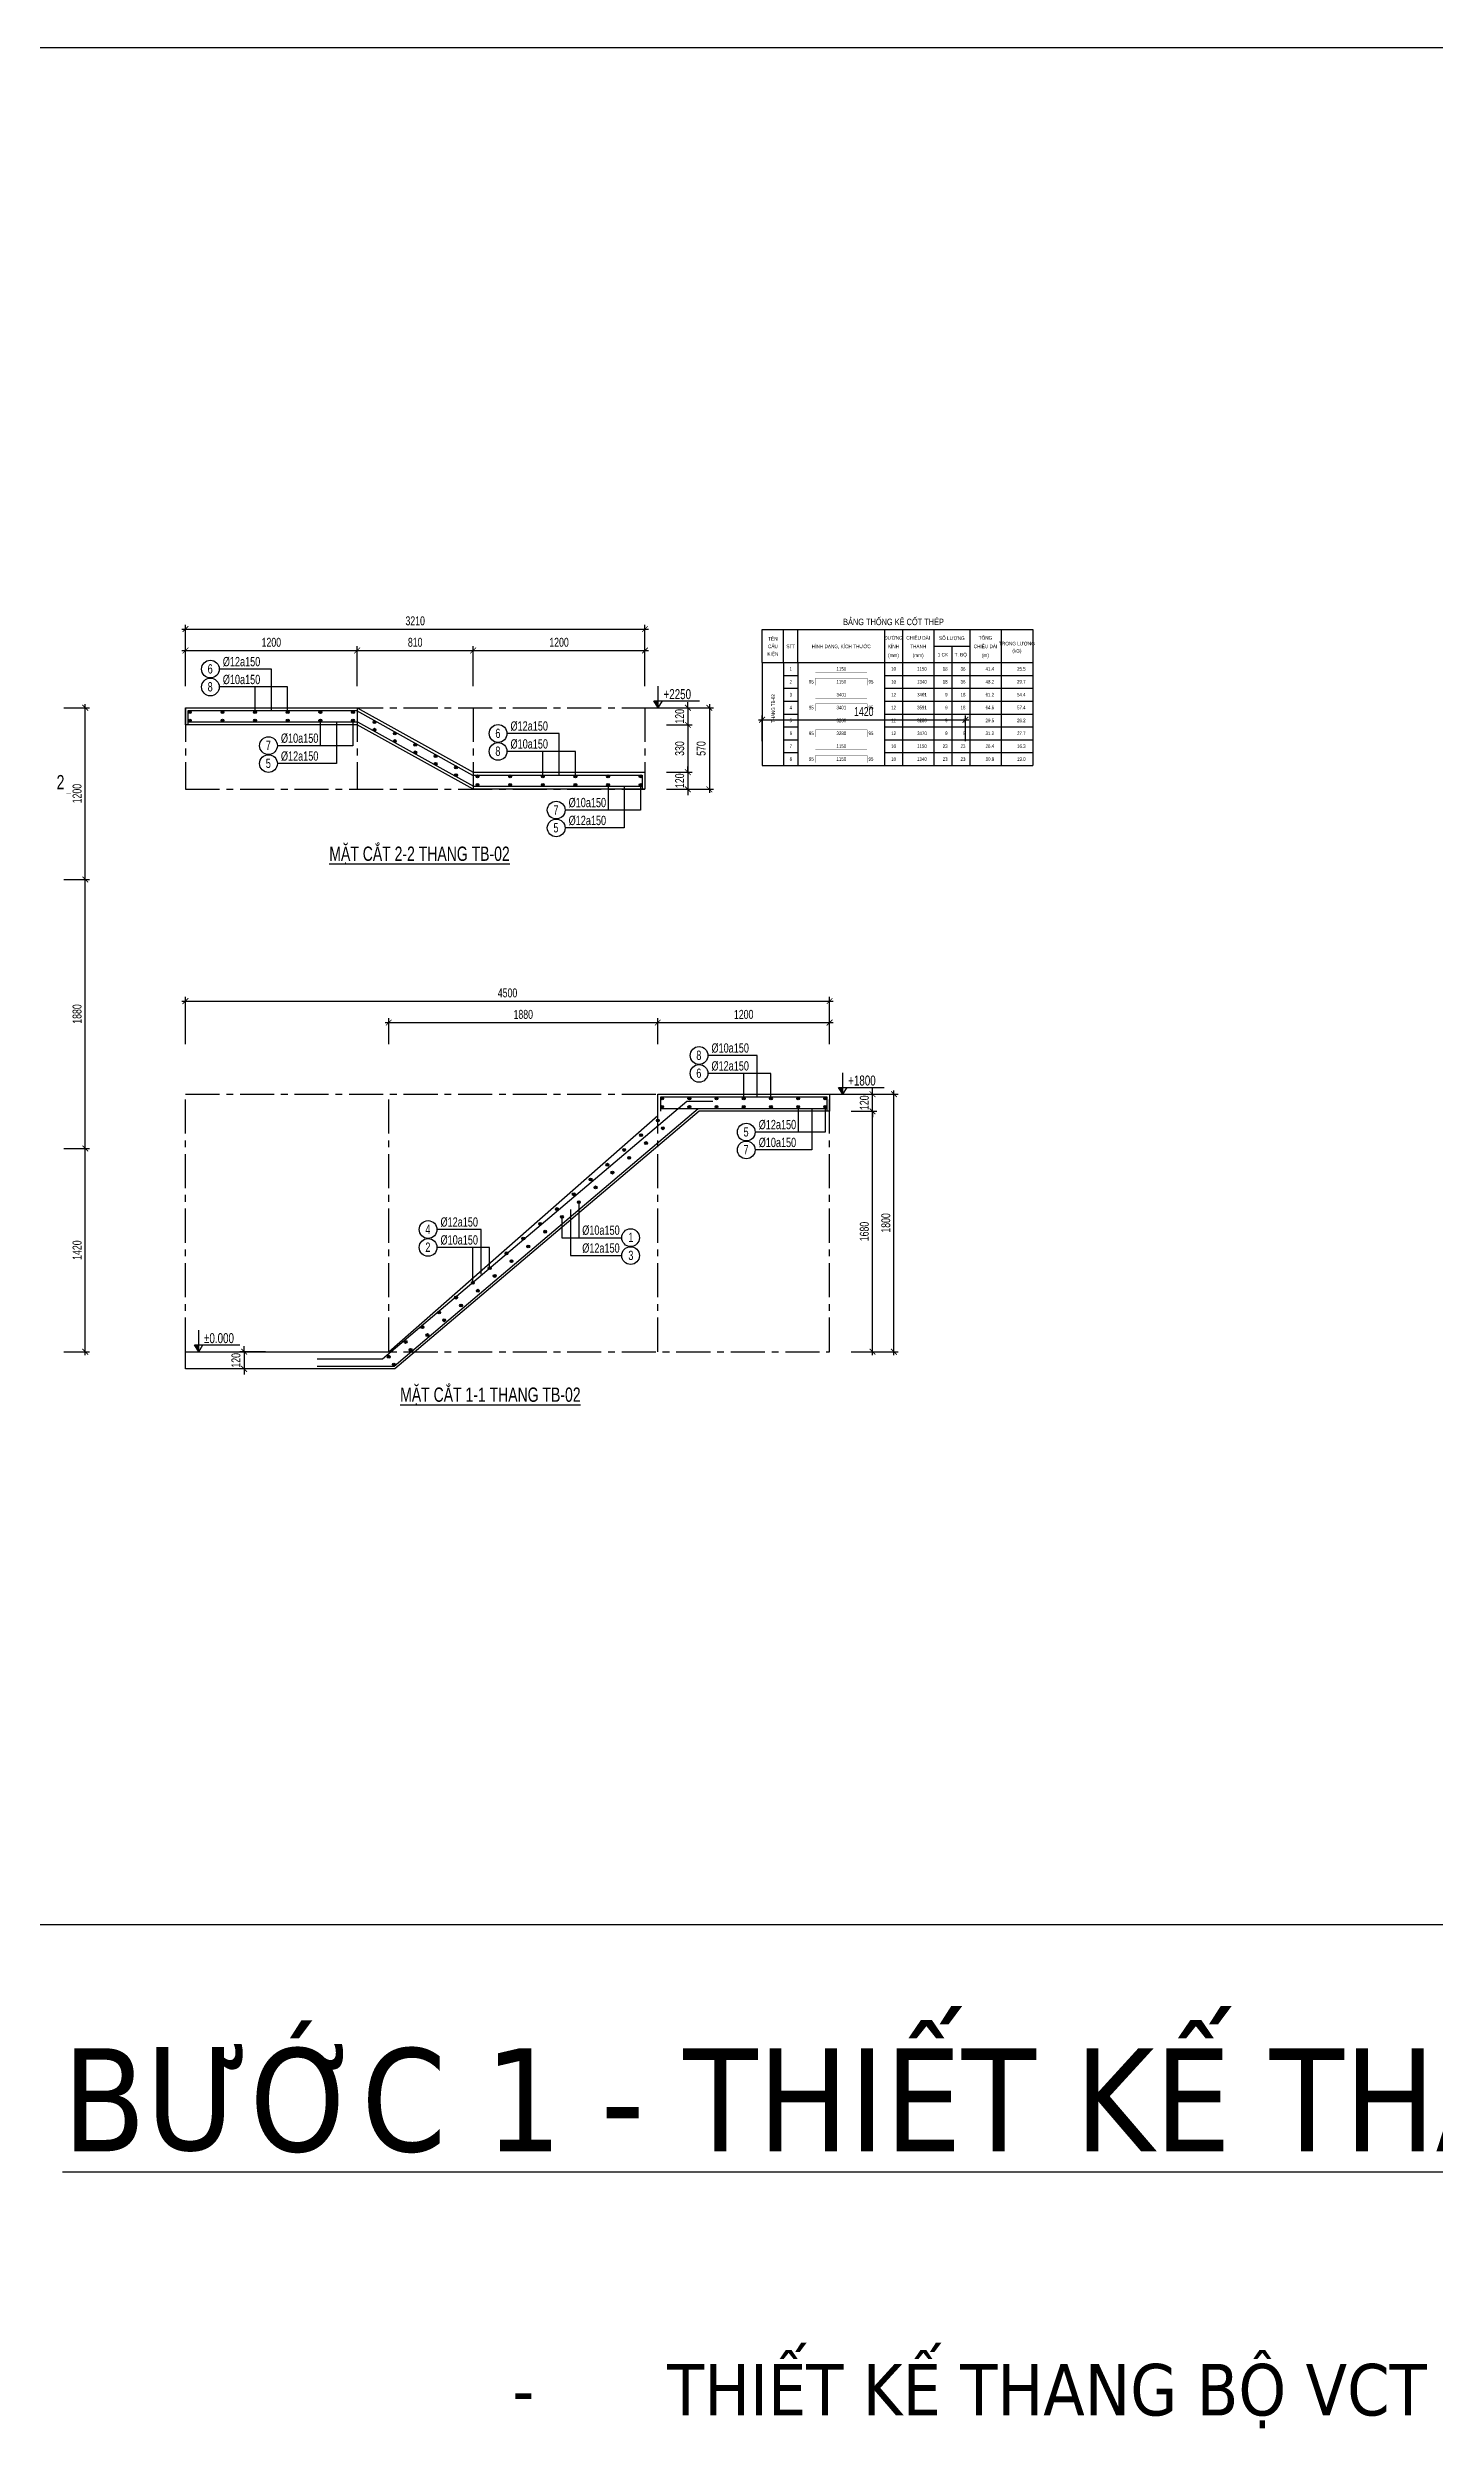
# Model space of a CAD drawing. Header units: inches. Extents: x 442278 to 842836, y -356313 to 59457.
# Drawn here: x 567039 to 576734, y -263597 to -246961 of the extents above; entities that cross this region are included whole.
import ezdxf
from ezdxf.enums import TextEntityAlignment as Align

# ---------------------------------------------------------------- set-up
doc = ezdxf.new("R2010")
doc.units = ezdxf.units.IN
doc.header["$LTSCALE"] = 250
doc.header["$MEASUREMENT"] = 0
doc.linetypes.add('CENTER', pattern=[50.8, 31.75, -6.35, 6.35, -6.35])
for name, color, linetype in [('LA.BT', 7, 'Continuous'), ('LA.DIM', 251, 'Continuous'), ('LA.KHAC', 252, 'Continuous'), ('LA.TC', 3, 'Continuous'), ('LA.TD', 30, 'Continuous'), ('LA.TEXT', 60, 'Continuous'), ('LA.TEXT.MC', 120, 'Continuous'), ('LA.TRUC', 251, 'CENTER'), ('XDIT-MANH', 252, 'Continuous')]:
    doc.layers.add(name, color=color, linetype=linetype)
doc.styles.add('AVANTH', font='')
doc.styles.add('S.BTEXT', font='arial.ttf', dxfattribs={"width": 0.75})
doc.styles.add('S.STEXT', font='arial.ttf', dxfattribs={"width": 0.7})
doc.styles.get('AVANTH').set_extended_font_data('.VnAvantH')
doc.dimstyles.new('S.DIM25', dxfattribs={"dimtxt": 62.5, "dimasz": 40, "dimexe": 30, "dimexo": 0, "dimgap": 25, "dimtad": 1, "dimdec": 0, "dimzin": 13, "dimdsep": 46, "dimtxsty": 'S.STEXT', "dimblk": 'ARCHTICK', "dimcen": 0, "dimdle": 25, "dimclrd": 251, "dimclre": 251, "dimclrt": 60, "dimadec": 0, "dimazin": 0, "dimtfac": 1, "dimtdec": 0, "dimtix": 1, "dimtmove": 2, "dimatfit": 3, "dimfxl": 1, "dimtolj": 1, "dimtzin": 13, "dimarcsym": 0})

# ---------------------------------------------------------------- blocks, each defined once
blk = doc.blocks.new('_ArchTick')
at = {"color": 0, "linetype": 'ByBlock', "const_width": 0.15}
blk.add_lwpolyline([(-0.5, -0.5), (0.5, 0.5)], dxfattribs=at)
blk = doc.blocks.new('*D929')
at = {"layer": 'DEFPOINTS', "color": 0, "transparency": 16777216}
for p in [(567152, -254654), (567302, -254654), (567152, -256074)]:
    blk.add_point(p, dxfattribs=at)
at = {"layer": 'LA.DIM', "color": 251, "lineweight": -2, "transparency": 16777216}
for p, q in [((567152, -254654), (567332, -254654)), ((567302, -256099), (567302, -254629)), ((567152, -256074), (567332, -256074))]:
    blk.add_line(p, q, dxfattribs=at)
at = {"layer": 'LA.DIM', "color": 251, "lineweight": -2, "transparency": 16777216, "xscale": 40, "yscale": 40, "zscale": 40}
for p, rotation in [((567302, -254654), 90), ((567302, -256074), 270)]:
    blk.add_blockref('_ArchTick', p, dxfattribs=dict(at, rotation=rotation))
at = {"layer": 'LA.DIM', "color": 60, "transparency": 16777216, "insert": (567245, -255364), "char_height": 62.5, "attachment_point": 5, "rotation": 90, "style": 'S.STEXT'}
blk.add_mtext('\\A1;1420', dxfattribs=at)
blk = doc.blocks.new('*D930')
at = {"layer": 'DEFPOINTS', "color": 0, "transparency": 16777216}
for p in [(567152, -252774), (567302, -252774), (567152, -254654)]:
    blk.add_point(p, dxfattribs=at)
at = {"layer": 'LA.DIM', "color": 251, "lineweight": -2, "transparency": 16777216}
for p, q in [((567152, -252774), (567332, -252774)), ((567302, -254679), (567302, -252749)), ((567152, -254654), (567332, -254654))]:
    blk.add_line(p, q, dxfattribs=at)
at = {"layer": 'LA.DIM', "color": 251, "lineweight": -2, "transparency": 16777216, "xscale": 40, "yscale": 40, "zscale": 40}
for p, rotation in [((567302, -252774), 90), ((567302, -254654), 270)]:
    blk.add_blockref('_ArchTick', p, dxfattribs=dict(at, rotation=rotation))
at = {"layer": 'LA.DIM', "color": 60, "transparency": 16777216, "insert": (567245, -253714), "char_height": 62.5, "attachment_point": 5, "rotation": 90, "style": 'S.STEXT'}
blk.add_mtext('\\A1;1880', dxfattribs=at)
blk = doc.blocks.new('*D931')
at = {"layer": 'DEFPOINTS', "color": 0, "transparency": 16777216}
for p in [(567152, -251574), (567302, -251574), (567152, -252774)]:
    blk.add_point(p, dxfattribs=at)
at = {"layer": 'LA.DIM', "color": 251, "lineweight": -2, "transparency": 16777216}
for p, q in [((567152, -251574), (567332, -251574)), ((567302, -252799), (567302, -251549)), ((567152, -252774), (567332, -252774))]:
    blk.add_line(p, q, dxfattribs=at)
at = {"layer": 'LA.DIM', "color": 251, "lineweight": -2, "transparency": 16777216, "xscale": 40, "yscale": 40, "zscale": 40}
for p, rotation in [((567302, -251574), 90), ((567302, -252774), 270)]:
    blk.add_blockref('_ArchTick', p, dxfattribs=dict(at, rotation=rotation))
at = {"layer": 'LA.DIM', "color": 60, "transparency": 16777216, "insert": (567245, -252174), "char_height": 62.5, "attachment_point": 5, "rotation": 90, "style": 'S.STEXT'}
blk.add_mtext('\\A1;1200', dxfattribs=at)
blk = doc.blocks.new('BLOCK.TC')
at = {"layer": 'LA.TC'}
blk.add_hatch(color=256, dxfattribs=at).paths.add_polyline_path([(10, 0, 1), (-10, 0, 1)])
at = {"layer": 'LA.TD'}
blk.add_circle((0, 0), 10, dxfattribs=at)
blk = doc.blocks.new('*D932')
at = {"layer": 'DEFPOINTS', "color": 0, "transparency": 16777216}
for p in [(573451, -251658), (572031, -251808), (573451, -251808)]:
    blk.add_point(p, dxfattribs=at)
at = {"layer": 'LA.DIM', "color": 251, "lineweight": -2, "transparency": 16777216}
for p, q in [((572006, -251658), (573476, -251658)), ((572031, -251808), (572031, -251628)), ((573451, -251808), (573451, -251628))]:
    blk.add_line(p, q, dxfattribs=at)
at = {"layer": 'LA.DIM', "color": 251, "lineweight": -2, "transparency": 16777216, "xscale": 40, "yscale": 40, "zscale": 40, "rotation": 180}
blk.add_blockref('_ArchTick', (572031, -251658), dxfattribs=at)
at = {"layer": 'LA.DIM', "color": 251, "lineweight": -2, "transparency": 16777216, "xscale": 40, "yscale": 40, "zscale": 40}
blk.add_blockref('_ArchTick', (573451, -251658), dxfattribs=at)
at = {"layer": 'LA.DIM', "color": 60, "transparency": 16777216, "insert": (572741, -251601), "char_height": 62.5, "attachment_point": 5, "style": 'S.STEXT'}
blk.add_mtext('\\A1;1420', dxfattribs=at)
blk = doc.blocks.new('*D933')
at = {"layer": 'DEFPOINTS', "color": 0, "transparency": 16777216}
for p in [(571302, -253774), (569422, -253924), (571302, -253924)]:
    blk.add_point(p, dxfattribs=at)
at = {"layer": 'LA.DIM', "color": 251, "lineweight": -2, "transparency": 16777216}
for p, q in [((569397, -253774), (571327, -253774)), ((569422, -253924), (569422, -253744)), ((571302, -253924), (571302, -253744))]:
    blk.add_line(p, q, dxfattribs=at)
at = {"layer": 'LA.DIM', "color": 251, "lineweight": -2, "transparency": 16777216, "xscale": 40, "yscale": 40, "zscale": 40, "rotation": 180}
blk.add_blockref('_ArchTick', (569422, -253774), dxfattribs=at)
at = {"layer": 'LA.DIM', "color": 251, "lineweight": -2, "transparency": 16777216, "xscale": 40, "yscale": 40, "zscale": 40}
blk.add_blockref('_ArchTick', (571302, -253774), dxfattribs=at)
at = {"layer": 'LA.DIM', "color": 60, "transparency": 16777216, "insert": (570362, -253717), "char_height": 62.5, "attachment_point": 5, "style": 'S.STEXT'}
blk.add_mtext('\\A1;1880', dxfattribs=at)
blk = doc.blocks.new('*D934')
at = {"layer": 'DEFPOINTS', "color": 0, "transparency": 16777216}
for p in [(572502, -253774), (571302, -253924), (572502, -253924)]:
    blk.add_point(p, dxfattribs=at)
at = {"layer": 'LA.DIM', "color": 251, "lineweight": -2, "transparency": 16777216}
for p, q in [((571277, -253774), (572527, -253774)), ((571302, -253924), (571302, -253744)), ((572502, -253924), (572502, -253744))]:
    blk.add_line(p, q, dxfattribs=at)
at = {"layer": 'LA.DIM', "color": 251, "lineweight": -2, "transparency": 16777216, "xscale": 40, "yscale": 40, "zscale": 40, "rotation": 180}
blk.add_blockref('_ArchTick', (571302, -253774), dxfattribs=at)
at = {"layer": 'LA.DIM', "color": 251, "lineweight": -2, "transparency": 16777216, "xscale": 40, "yscale": 40, "zscale": 40}
blk.add_blockref('_ArchTick', (572502, -253774), dxfattribs=at)
at = {"layer": 'LA.DIM', "color": 60, "transparency": 16777216, "insert": (571902, -253717), "char_height": 62.5, "attachment_point": 5, "style": 'S.STEXT'}
blk.add_mtext('\\A1;1200', dxfattribs=at)
blk = doc.blocks.new('*D935')
at = {"layer": 'DEFPOINTS', "color": 0, "transparency": 16777216}
for p in [(572502, -253624), (568002, -253924), (572502, -253924)]:
    blk.add_point(p, dxfattribs=at)
at = {"layer": 'LA.DIM', "color": 251, "lineweight": -2, "transparency": 16777216}
for p, q in [((567977, -253624), (572527, -253624)), ((568002, -253924), (568002, -253594)), ((572502, -253924), (572502, -253594))]:
    blk.add_line(p, q, dxfattribs=at)
at = {"layer": 'LA.DIM', "color": 251, "lineweight": -2, "transparency": 16777216, "xscale": 40, "yscale": 40, "zscale": 40, "rotation": 180}
blk.add_blockref('_ArchTick', (568002, -253624), dxfattribs=at)
at = {"layer": 'LA.DIM', "color": 251, "lineweight": -2, "transparency": 16777216, "xscale": 40, "yscale": 40, "zscale": 40}
blk.add_blockref('_ArchTick', (572502, -253624), dxfattribs=at)
at = {"layer": 'LA.DIM', "color": 60, "transparency": 16777216, "insert": (570252, -253567), "char_height": 62.5, "attachment_point": 5, "style": 'S.STEXT'}
blk.add_mtext('\\A1;4500', dxfattribs=at)
blk = doc.blocks.new('*D936')
at = {"layer": 'DEFPOINTS', "color": 0, "transparency": 16777216}
for p in [(572652, -254394), (572802, -254394), (572652, -256074)]:
    blk.add_point(p, dxfattribs=at)
at = {"layer": 'LA.DIM', "color": 251, "lineweight": -2, "transparency": 16777216}
for p, q in [((572652, -254394), (572832, -254394)), ((572802, -256099), (572802, -254369)), ((572652, -256074), (572832, -256074))]:
    blk.add_line(p, q, dxfattribs=at)
at = {"layer": 'LA.DIM', "color": 251, "lineweight": -2, "transparency": 16777216, "xscale": 40, "yscale": 40, "zscale": 40}
for p, rotation in [((572802, -254394), 90), ((572802, -256074), 270)]:
    blk.add_blockref('_ArchTick', p, dxfattribs=dict(at, rotation=rotation))
at = {"layer": 'LA.DIM', "color": 60, "transparency": 16777216, "insert": (572745, -255234), "char_height": 62.5, "attachment_point": 5, "rotation": 90, "style": 'S.STEXT'}
blk.add_mtext('\\A1;1680', dxfattribs=at)
blk = doc.blocks.new('*D937')
at = {"layer": 'DEFPOINTS', "color": 0, "transparency": 16777216}
for p in [(572652, -254274), (572802, -254274), (572652, -254394)]:
    blk.add_point(p, dxfattribs=at)
at = {"layer": 'LA.DIM', "color": 251, "lineweight": -2, "transparency": 16777216}
for p, q in [((572652, -254274), (572832, -254274)), ((572802, -254274), (572802, -254234)), ((572802, -254394), (572802, -254274)), ((572652, -254394), (572832, -254394)), ((572802, -254394), (572802, -254434))]:
    blk.add_line(p, q, dxfattribs=at)
at = {"layer": 'LA.DIM', "color": 251, "lineweight": -2, "transparency": 16777216, "xscale": 40, "yscale": 40, "zscale": 40}
for p, rotation in [((572802, -254274), 270), ((572802, -254394), 90)]:
    blk.add_blockref('_ArchTick', p, dxfattribs=dict(at, rotation=rotation))
at = {"layer": 'LA.DIM', "color": 60, "transparency": 16777216, "insert": (572745, -254334), "char_height": 62.5, "attachment_point": 5, "rotation": 90, "style": 'S.STEXT'}
blk.add_mtext('\\A1;120', dxfattribs=at)
blk = doc.blocks.new('*D938')
at = {"layer": 'DEFPOINTS', "color": 0, "transparency": 16777216}
for p in [(572652, -254274), (572952, -254274), (572652, -256074)]:
    blk.add_point(p, dxfattribs=at)
at = {"layer": 'LA.DIM', "color": 251, "lineweight": -2, "transparency": 16777216}
for p, q in [((572652, -254274), (572982, -254274)), ((572952, -256099), (572952, -254249)), ((572652, -256074), (572982, -256074))]:
    blk.add_line(p, q, dxfattribs=at)
at = {"layer": 'LA.DIM', "color": 251, "lineweight": -2, "transparency": 16777216, "xscale": 40, "yscale": 40, "zscale": 40}
for p, rotation in [((572952, -254274), 90), ((572952, -256074), 270)]:
    blk.add_blockref('_ArchTick', p, dxfattribs=dict(at, rotation=rotation))
at = {"layer": 'LA.DIM', "color": 60, "transparency": 16777216, "insert": (572895, -255174), "char_height": 62.5, "attachment_point": 5, "rotation": 90, "style": 'S.STEXT'}
blk.add_mtext('\\A1;1800', dxfattribs=at)
blk = doc.blocks.new('*D939')
at = {"layer": 'DEFPOINTS', "color": 0, "transparency": 16777216}
for p in [(568412, -256194), (568562, -256074), (568562, -256194)]:
    blk.add_point(p, dxfattribs=at)
at = {"layer": 'LA.DIM', "color": 251, "lineweight": -2, "transparency": 16777216}
for p, q in [((568562, -256074), (568382, -256074)), ((568562, -256194), (568382, -256194)), ((568412, -256074), (568412, -256034)), ((568412, -256074), (568412, -256194)), ((568412, -256194), (568412, -256234))]:
    blk.add_line(p, q, dxfattribs=at)
at = {"layer": 'LA.DIM', "color": 251, "lineweight": -2, "transparency": 16777216, "xscale": 40, "yscale": 40, "zscale": 40}
for p, rotation in [((568412, -256074), 270), ((568412, -256194), 90)]:
    blk.add_blockref('_ArchTick', p, dxfattribs=dict(at, rotation=rotation))
at = {"layer": 'LA.DIM', "color": 60, "transparency": 16777216, "insert": (568355, -256134), "char_height": 62.5, "attachment_point": 5, "rotation": 90, "style": 'S.STEXT'}
blk.add_mtext('\\A1;120', dxfattribs=at)
blk = doc.blocks.new('*D940')
at = {"layer": 'DEFPOINTS', "color": 0, "transparency": 16777216}
for p in [(569202, -251174), (568002, -251424), (569202, -251424)]:
    blk.add_point(p, dxfattribs=at)
at = {"layer": 'LA.DIM', "color": 251, "lineweight": -2, "transparency": 16777216}
for p, q in [((567977, -251174), (569227, -251174)), ((568002, -251424), (568002, -251144)), ((569202, -251424), (569202, -251144))]:
    blk.add_line(p, q, dxfattribs=at)
at = {"layer": 'LA.DIM', "color": 251, "lineweight": -2, "transparency": 16777216, "xscale": 40, "yscale": 40, "zscale": 40, "rotation": 180}
blk.add_blockref('_ArchTick', (568002, -251174), dxfattribs=at)
at = {"layer": 'LA.DIM', "color": 251, "lineweight": -2, "transparency": 16777216, "xscale": 40, "yscale": 40, "zscale": 40}
blk.add_blockref('_ArchTick', (569202, -251174), dxfattribs=at)
at = {"layer": 'LA.DIM', "color": 60, "transparency": 16777216, "insert": (568602, -251117), "char_height": 62.5, "attachment_point": 5, "style": 'S.STEXT'}
blk.add_mtext('\\A1;1200', dxfattribs=at)
blk = doc.blocks.new('*D941')
at = {"layer": 'DEFPOINTS', "color": 0, "transparency": 16777216}
for p in [(570012, -251174), (569202, -251424), (570012, -251424)]:
    blk.add_point(p, dxfattribs=at)
at = {"layer": 'LA.DIM', "color": 251, "lineweight": -2, "transparency": 16777216}
for p, q in [((569177, -251174), (570037, -251174)), ((569202, -251424), (569202, -251144)), ((570012, -251424), (570012, -251144))]:
    blk.add_line(p, q, dxfattribs=at)
at = {"layer": 'LA.DIM', "color": 251, "lineweight": -2, "transparency": 16777216, "xscale": 40, "yscale": 40, "zscale": 40, "rotation": 180}
blk.add_blockref('_ArchTick', (569202, -251174), dxfattribs=at)
at = {"layer": 'LA.DIM', "color": 251, "lineweight": -2, "transparency": 16777216, "xscale": 40, "yscale": 40, "zscale": 40}
blk.add_blockref('_ArchTick', (570012, -251174), dxfattribs=at)
at = {"layer": 'LA.DIM', "color": 60, "transparency": 16777216, "insert": (569607, -251117), "char_height": 62.5, "attachment_point": 5, "style": 'S.STEXT'}
blk.add_mtext('\\A1;810', dxfattribs=at)
blk = doc.blocks.new('*D942')
at = {"layer": 'DEFPOINTS', "color": 0, "transparency": 16777216}
for p in [(571212, -251174), (570012, -251424), (571212, -251424)]:
    blk.add_point(p, dxfattribs=at)
at = {"layer": 'LA.DIM', "color": 251, "lineweight": -2, "transparency": 16777216}
for p, q in [((569987, -251174), (571237, -251174)), ((570012, -251424), (570012, -251144)), ((571212, -251424), (571212, -251144))]:
    blk.add_line(p, q, dxfattribs=at)
at = {"layer": 'LA.DIM', "color": 251, "lineweight": -2, "transparency": 16777216, "xscale": 40, "yscale": 40, "zscale": 40, "rotation": 180}
blk.add_blockref('_ArchTick', (570012, -251174), dxfattribs=at)
at = {"layer": 'LA.DIM', "color": 251, "lineweight": -2, "transparency": 16777216, "xscale": 40, "yscale": 40, "zscale": 40}
blk.add_blockref('_ArchTick', (571212, -251174), dxfattribs=at)
at = {"layer": 'LA.DIM', "color": 60, "transparency": 16777216, "insert": (570612, -251117), "char_height": 62.5, "attachment_point": 5, "style": 'S.STEXT'}
blk.add_mtext('\\A1;1200', dxfattribs=at)
blk = doc.blocks.new('*D943')
at = {"layer": 'DEFPOINTS', "color": 0, "transparency": 16777216}
for p in [(571212, -251024), (568002, -251424), (571212, -251424)]:
    blk.add_point(p, dxfattribs=at)
at = {"layer": 'LA.DIM', "color": 251, "lineweight": -2, "transparency": 16777216}
for p, q in [((567977, -251024), (571237, -251024)), ((568002, -251424), (568002, -250994)), ((571212, -251424), (571212, -250994))]:
    blk.add_line(p, q, dxfattribs=at)
at = {"layer": 'LA.DIM', "color": 251, "lineweight": -2, "transparency": 16777216, "xscale": 40, "yscale": 40, "zscale": 40, "rotation": 180}
blk.add_blockref('_ArchTick', (568002, -251024), dxfattribs=at)
at = {"layer": 'LA.DIM', "color": 251, "lineweight": -2, "transparency": 16777216, "xscale": 40, "yscale": 40, "zscale": 40}
blk.add_blockref('_ArchTick', (571212, -251024), dxfattribs=at)
at = {"layer": 'LA.DIM', "color": 60, "transparency": 16777216, "insert": (569607, -250967), "char_height": 62.5, "attachment_point": 5, "style": 'S.STEXT'}
blk.add_mtext('\\A1;3210', dxfattribs=at)
blk = doc.blocks.new('*D944')
at = {"layer": 'DEFPOINTS', "color": 0, "transparency": 16777216}
for p in [(571362, -251574), (571362, -251694), (571512, -251694)]:
    blk.add_point(p, dxfattribs=at)
at = {"layer": 'LA.DIM', "color": 251, "lineweight": -2, "transparency": 16777216}
for p, q in [((571512, -251574), (571512, -251534)), ((571362, -251574), (571542, -251574)), ((571362, -251694), (571542, -251694)), ((571512, -251574), (571512, -251694)), ((571512, -251694), (571512, -251734))]:
    blk.add_line(p, q, dxfattribs=at)
at = {"layer": 'LA.DIM', "color": 251, "lineweight": -2, "transparency": 16777216, "xscale": 40, "yscale": 40, "zscale": 40}
for p, rotation in [((571512, -251574), 270), ((571512, -251694), 90)]:
    blk.add_blockref('_ArchTick', p, dxfattribs=dict(at, rotation=rotation))
at = {"layer": 'LA.DIM', "color": 60, "transparency": 16777216, "insert": (571455, -251634), "char_height": 62.5, "attachment_point": 5, "rotation": 90, "style": 'S.STEXT'}
blk.add_mtext('\\A1;120', dxfattribs=at)
blk = doc.blocks.new('*D945')
at = {"layer": 'DEFPOINTS', "color": 0, "transparency": 16777216}
for p in [(571362, -251694), (571362, -252024), (571512, -252024)]:
    blk.add_point(p, dxfattribs=at)
at = {"layer": 'LA.DIM', "color": 251, "lineweight": -2, "transparency": 16777216}
for p, q in [((571362, -251694), (571542, -251694)), ((571512, -251669), (571512, -252049)), ((571362, -252024), (571542, -252024))]:
    blk.add_line(p, q, dxfattribs=at)
at = {"layer": 'LA.DIM', "color": 251, "lineweight": -2, "transparency": 16777216, "xscale": 40, "yscale": 40, "zscale": 40}
for p, rotation in [((571512, -251694), 90), ((571512, -252024), 270)]:
    blk.add_blockref('_ArchTick', p, dxfattribs=dict(at, rotation=rotation))
at = {"layer": 'LA.DIM', "color": 60, "transparency": 16777216, "insert": (571455, -251859), "char_height": 62.5, "attachment_point": 5, "rotation": 90, "style": 'S.STEXT'}
blk.add_mtext('\\A1;330', dxfattribs=at)
blk = doc.blocks.new('*D946')
at = {"layer": 'DEFPOINTS', "color": 0, "transparency": 16777216}
for p in [(571362, -252024), (571362, -252144), (571512, -252144)]:
    blk.add_point(p, dxfattribs=at)
at = {"layer": 'LA.DIM', "color": 251, "lineweight": -2, "transparency": 16777216}
for p, q in [((571362, -252024), (571542, -252024)), ((571512, -252024), (571512, -251984)), ((571512, -252024), (571512, -252144)), ((571362, -252144), (571542, -252144)), ((571512, -252144), (571512, -252184))]:
    blk.add_line(p, q, dxfattribs=at)
at = {"layer": 'LA.DIM', "color": 251, "lineweight": -2, "transparency": 16777216, "xscale": 40, "yscale": 40, "zscale": 40}
for p, rotation in [((571512, -252024), 270), ((571512, -252144), 90)]:
    blk.add_blockref('_ArchTick', p, dxfattribs=dict(at, rotation=rotation))
at = {"layer": 'LA.DIM', "color": 60, "transparency": 16777216, "insert": (571455, -252084), "char_height": 62.5, "attachment_point": 5, "rotation": 90, "style": 'S.STEXT'}
blk.add_mtext('\\A1;120', dxfattribs=at)
blk = doc.blocks.new('*D947')
at = {"layer": 'DEFPOINTS', "color": 0, "transparency": 16777216}
for p in [(571362, -251574), (571362, -252144), (571662, -252144)]:
    blk.add_point(p, dxfattribs=at)
at = {"layer": 'LA.DIM', "color": 251, "lineweight": -2, "transparency": 16777216}
for p, q in [((571362, -251574), (571692, -251574)), ((571662, -251549), (571662, -252169)), ((571362, -252144), (571692, -252144))]:
    blk.add_line(p, q, dxfattribs=at)
at = {"layer": 'LA.DIM', "color": 251, "lineweight": -2, "transparency": 16777216, "xscale": 40, "yscale": 40, "zscale": 40}
for p, rotation in [((571662, -251574), 90), ((571662, -252144), 270)]:
    blk.add_blockref('_ArchTick', p, dxfattribs=dict(at, rotation=rotation))
at = {"layer": 'LA.DIM', "color": 60, "transparency": 16777216, "insert": (571605, -251859), "char_height": 62.5, "attachment_point": 5, "rotation": 90, "style": 'S.STEXT'}
blk.add_mtext('\\A1;570', dxfattribs=at)
blk = doc.blocks.new('TH.2')
at = {"layer": 'LA.TC', "const_width": 2}
blk.add_lwpolyline([(222, 20), (583, 20)], dxfattribs=at)
at = {"layer": 'LA.TEXT', "style": 'S.STEXT', "width": 0.7}
for tag, p in [('SH', (50, 45)), ('L2', (403, 45)), ('DK', (768, 45))]:
    blk.add_attdef(tag, text='', height=25, dxfattribs=at).set_placement(p, align=Align.MIDDLE)
for tag, p in [('DAI', (1000, 45)), ('SL1', (1145, 45)), ('SLA', (1270, 45)), ('DT', (1470, 45)), ('TL', (1690, 45))]:
    blk.add_attdef(tag, text='', height=25, dxfattribs=at).set_placement(p, align=Align.MIDDLE_RIGHT)
blk = doc.blocks.new('TH.9')
at = {"layer": 'LA.TC', "const_width": 2}
blk.add_lwpolyline([(583, 20), (583, 70), (222, 70), (222, 20)], dxfattribs=at)
at = {"layer": 'LA.TEXT', "style": 'S.STEXT', "width": 0.7}
for tag, p in [('SH', (50, 45)), ('L2', (403, 45)), ('DK', (768, 45))]:
    blk.add_attdef(tag, text='', height=25, dxfattribs=at).set_placement(p, align=Align.MIDDLE)
for tag, p in [('L1', (210, 45)), ('DAI', (1000, 45)), ('SL1', (1145, 45)), ('SLA', (1270, 45)), ('DT', (1470, 45)), ('TL', (1690, 45))]:
    blk.add_attdef(tag, text='', height=25, dxfattribs=at).set_placement(p, align=Align.MIDDLE_RIGHT)
blk.add_attdef('L3', text='', height=25, dxfattribs=at).set_placement((593, 45), align=Align.MIDDLE_LEFT)

msp = doc.modelspace()

# ---------------------------------------------------------------- hatches: boundary and pattern name
at = {"layer": 'LA.KHAC', "linetype": 'Continuous'}
for points in [[(571304.38, -251526.64), (571274.91, -251526.64), (571304.38, -251574)], [(572594.38, -254226.64), (572564.91, -254226.64), (572594.38, -254274)], [(568094.38, -256026.64), (568064.91, -256026.64), (568094.38, -256074)]]:
    msp.add_hatch(color=256, dxfattribs=at).paths.add_polyline_path(points)

# ---------------------------------------------------------------- linework, layer by layer
at = {"layer": 'LA.BT'}
for p, q in [((572031.06, -251257.8), (572031.06, -251027.8)), ((572031.06, -251027.8), (573921.06, -251027.8)), ((572181.06, -251257.8), (572181.06, -251027.8)), ((572281.06, -251257.8), (572281.06, -251027.8)), ((572886.06, -251027.8), (572886.06, -251257.8)), ((573011.06, -251027.8), (573011.06, -251257.8)), ((573231.06, -251027.8), (573231.06, -251257.8)), ((573481.06, -251027.8), (573481.06, -251257.8)), ((573701.06, -251027.8), (573701.06, -251257.8)), ((573921.06, -251027.8), (573921.06, -251257.8)), ((573231.06, -251143.44), (573481.06, -251143.44)), ((573356.06, -251143.44), (573356.06, -251257.8)), ((572031.06, -251257.8), (573921.06, -251257.8)), ((572031.06, -251257.8), (572031.06, -251977.8)), ((572181.06, -251257.8), (572181.06, -251977.8)), ((572181.06, -251347.8), (572281.06, -251347.8)), ((572281.06, -251257.8), (572281.06, -251977.8)), ((572886.06, -251257.8), (572886.06, -251977.8)), ((572886.06, -251347.8), (573921.06, -251347.8)), ((573011.06, -251257.8), (573011.06, -251977.8)), ((573231.06, -251257.8), (573231.06, -251977.8)), ((573356.06, -251257.8), (573356.06, -251977.8)), ((573481.06, -251257.8), (573481.06, -251977.8)), ((573701.06, -251257.8), (573701.06, -251977.8)), ((573921.06, -251257.8), (573921.06, -251977.8)), ((572181.06, -251437.8), (572281.06, -251437.8)), ((572181.06, -251527.8), (572281.06, -251527.8)), ((572886.06, -251437.8), (573921.06, -251437.8)), ((572886.06, -251527.8), (573921.06, -251527.8)), ((568002.05, -251574), (569202.05, -251574)), ((568002.05, -251694), (568002.05, -251574)), ((569202.05, -251694), (568002.05, -251694)), ((569202.05, -251574), (570012.05, -252024)), ((570012.05, -252144), (569202.05, -251694)), ((572181.06, -251617.8), (572281.06, -251617.8)), ((572886.06, -251617.8), (573921.06, -251617.8)), ((572181.06, -251707.8), (572281.06, -251707.8)), ((572181.06, -251797.8), (572281.06, -251797.8)), ((572886.06, -251707.8), (573921.06, -251707.8)), ((572886.06, -251797.8), (573921.06, -251797.8)), ((570012.05, -252024), (571212.05, -252024)), ((571212.05, -252024), (571212.05, -252144)), ((572031.06, -251977.8), (573921.06, -251977.8)), ((572181.06, -251887.8), (572281.06, -251887.8)), ((572886.06, -251887.8), (573921.06, -251887.8)), ((571212.05, -252144), (570012.05, -252144)), ((571302.05, -254424), (571302.05, -254274)), ((571302.05, -254274), (572502.05, -254274)), ((572502.05, -254274), (572502.05, -254394)), ((569422.05, -256074), (571302.05, -254424)), ((571590.05, -254394), (569464.05, -256194)), ((572502.05, -254394), (571590.05, -254394)), ((568002.05, -256194), (568002.05, -256074)), ((568002.05, -256074), (569422.05, -256074)), ((569464.05, -256194), (568002.05, -256194))]:
    msp.add_line(p, q, dxfattribs=at)
at = {"layer": 'LA.KHAC'}
for p, q in [((568602.05, -251304), (568238.05, -251304)), ((568602.05, -251594), (568602.05, -251304)), ((568716.05, -251429), (568238.05, -251429)), ((568488.05, -251604), (568488.05, -251429)), ((568716.05, -251604), (568716.05, -251429)), ((568944.05, -251664), (568944.05, -251839)), ((569058.05, -251674), (569058.05, -251964)), ((569172.05, -251664), (569172.05, -251839)), ((569172.05, -251839), (568644.05, -251839)), ((570612.05, -251754), (570248.05, -251754)), ((570612.05, -252044), (570612.05, -251754)), ((569058.05, -251964), (568644.05, -251964)), ((570726.05, -251879), (570248.05, -251879)), ((570498.05, -252054), (570498.05, -251879)), ((570726.05, -252054), (570726.05, -251879)), ((570954.05, -252114), (570954.05, -252289)), ((571068.05, -252124), (571068.05, -252414)), ((571182.05, -252114), (571182.05, -252289)), ((571182.05, -252289), (570654.05, -252289)), ((571068.05, -252414), (570654.05, -252414)), ((571997.05, -254004), (571652.05, -254004)), ((571997.05, -254294), (571997.05, -254004)), ((572092.05, -254129), (571652.05, -254129)), ((571902.05, -254304), (571902.05, -254129)), ((572092.05, -254304), (572092.05, -254129)), ((572282.05, -254364), (572282.05, -254539)), ((572472.05, -254364), (572472.05, -254539)), ((572377.05, -254374), (572377.05, -254664)), ((572472.05, -254539), (571982.05, -254539)), ((572377.05, -254664), (571982.05, -254664)), ((570750.05, -255029), (570750.05, -255277)), ((570632.05, -255132), (570632.05, -255277)), ((570691.05, -255081), (570691.05, -255402)), ((570068.05, -255220), (569760.05, -255220)), ((570127.05, -255345), (569760.05, -255345)), ((570010.05, -255593), (570010.05, -255345)), ((570068.05, -255531), (570068.05, -255220)), ((570127.05, -255490), (570127.05, -255345)), ((570632.05, -255277), (571050.05, -255277)), ((570691.05, -255402), (571050.05, -255402))]:
    msp.add_line(p, q, dxfattribs=at)
at = {"layer": 'LA.KHAC', "color": 203, "linetype": 'Continuous'}
for p, q in [((571304.38, -251574), (571274.91, -251526.64)), ((571274.91, -251526.64), (571592.83, -251526.64)), ((571304.38, -251574), (571304.38, -251424.19)), ((571304.38, -251574), (571333.84, -251526.64)), ((571212.05, -251574), (571396.71, -251574)), ((572594.38, -254274), (572594.38, -254124.19)), ((572502.05, -254274), (572686.71, -254274)), ((572594.38, -254274), (572564.91, -254226.64)), ((572564.91, -254226.64), (572882.83, -254226.64)), ((572594.38, -254274), (572623.84, -254226.64)), ((568094.38, -256074), (568064.91, -256026.64)), ((568064.91, -256026.64), (568382.83, -256026.64)), ((568094.38, -256074), (568094.38, -255924.19)), ((568094.38, -256074), (568123.84, -256026.64)), ((568002.05, -256074), (568186.71, -256074))]:
    msp.add_line(p, q, dxfattribs=at)
at = {"layer": 'LA.KHAC', "color": 203, "linetype": 'Continuous', "const_width": 4}
for points in [[(571304.38, -251424.19), (571304.38, -251452.13)], [(572594.38, -254124.19), (572594.38, -254152.13)], [(568094.38, -255924.19), (568094.38, -255952.13)]]:
    msp.add_lwpolyline(points, dxfattribs=at)
at = {"layer": 'LA.KHAC', "color": 1}
msp.add_lwpolyline([(567052.05, -252174, 0, 0, 0), (567202.05, -252174, 2, 2, 0)], format="xyseb", close=True, dxfattribs=at)
at = {"layer": 'LA.KHAC'}
for centre in [(568176.05, -251304), (568176.05, -251429), (570186.05, -251754), (568582.05, -251839), (570186.05, -251879), (568582.05, -251964), (570592.05, -252289), (570592.05, -252414), (571590.05, -254004), (571590.05, -254129), (571920.05, -254539), (571920.05, -254664), (569697.05, -255220), (569697.05, -255345), (571112.05, -255277), (571112.05, -255402)]:
    msp.add_circle(centre, 62, dxfattribs=at)
at = {"layer": 'LA.TC'}
for p, q in [((569207.05, -251674), (568022.05, -251674)), ((570017.05, -252124), (569207.05, -251674)), ((571192.05, -252124), (570017.05, -252124)), ((571322.05, -254374), (572482.05, -254374))]:
    msp.add_line(p, q, dxfattribs=at)
msp.add_lwpolyline([(568922.05, -256174), (569459.05, -256174), (571584.05, -254374), (571802.05, -254374)], dxfattribs=at)
at = {"layer": 'LA.TD'}
for p, q in [((568022.05, -251594), (569197.05, -251594)), ((568022.05, -251694), (568022.05, -251594)), ((569197.05, -251594), (570007.05, -252044)), ((570007.05, -252044), (571192.05, -252044)), ((571192.05, -252044), (571192.05, -252144))]:
    msp.add_line(p, q, dxfattribs=at)
for points in [[(568922.05, -256124), (569379.05, -256124), (571504.05, -254324), (571686.05, -254324)], [(571322.05, -254394), (571322.05, -254294), (572482.05, -254294), (572482.05, -254394)]]:
    msp.add_lwpolyline(points, dxfattribs=at)
at = {"layer": 'LA.TRUC', "ltscale": 0.03}
for p, q in [((568002.05, -251574), (571212.05, -251574)), ((568002.05, -251574), (568002.05, -252144)), ((569202.05, -251574), (569202.05, -252144)), ((570012.05, -251574), (570012.05, -252144)), ((571212.05, -251574), (571212.05, -252144)), ((568002.05, -252144), (571212.05, -252144)), ((568002.05, -256074), (568002.05, -254274)), ((568002.05, -254274), (572502.05, -254274)), ((569422.05, -256074), (569422.05, -254274)), ((571302.05, -256074), (571302.05, -254274)), ((572502.05, -256074), (572502.05, -254274)), ((568002.05, -256074), (572502.05, -256074))]:
    msp.add_line(p, q, dxfattribs=at)
at = {"layer": 'XDIT-MANH'}
msp.add_lwpolyline([(559449.5, -246961.17), (585465.85, -246961.17), (585465.85, -260079.38), (559449.5, -260079.38)], close=True, dxfattribs=at)

# ---------------------------------------------------------------- block references
at = {"layer": 'LA.TC'}
for p in [(568032.32, -251603.74), (568032.32, -251663.74), (568260.32, -251603.74), (568260.32, -251663.74), (568488.32, -251603.74), (568488.32, -251663.74), (568716.32, -251603.74), (568716.32, -251663.74), (568944.32, -251603.74), (568944.32, -251663.74), (569172.32, -251603.74), (569172.32, -251663.74), (569322.32, -251673.74), (569322.32, -251727.74), (569464.82, -251752.99), (569464.82, -251806.99), (569607.32, -251832.24), (569607.32, -251886.24), (569749.82, -251911.49), (569749.82, -251965.49), (569892.32, -251990.74), (569892.32, -252044.74), (570042.32, -252053.74), (570042.32, -252113.74), (570270.32, -252053.74), (570270.32, -252113.74), (570498.32, -252053.74), (570498.32, -252113.74), (570726.32, -252053.74), (570726.32, -252113.74), (570954.32, -252053.74), (570954.32, -252113.74), (571182.32, -252053.74), (571182.32, -252113.74), (571332.32, -254303.74), (571332.32, -254363.74), (571522.32, -254303.74), (571522.32, -254363.74), (571712.32, -254303.74), (571712.32, -254363.74), (571902.32, -254303.74), (571902.32, -254363.74), (572092.32, -254303.74), (572092.32, -254363.74), (572282.32, -254303.74), (572282.32, -254363.74), (572472.32, -254303.74), (572472.32, -254363.74), (571302.32, -254457.74), (571337.32, -254512.74), (571067.32, -254664.12), (571184.82, -254560.93), (571219.82, -254615.93), (570832.32, -254870.49), (570949.82, -254767.31), (570984.82, -254822.31), (571102.32, -254719.12), (570714.82, -254973.68), (570749.82, -255028.68), (570867.32, -254925.49), (570479.82, -255180.06), (570597.32, -255076.87), (570632.32, -255131.87), (570362.32, -255283.24), (570397.32, -255338.24), (570514.82, -255235.06), (570127.32, -255489.62), (570244.82, -255386.43), (570279.82, -255441.43), (569892.32, -255695.99), (570009.82, -255592.81), (570044.82, -255647.81), (570162.32, -255544.62), (569774.82, -255799.18), (569809.82, -255854.18), (569927.32, -255750.99), (569539.82, -256005.56), (569657.32, -255902.37), (569692.32, -255957.37), (569422.32, -256108.74), (569457.32, -256163.74), (569574.82, -256060.56)]:
    msp.add_blockref('BLOCK.TC', p, dxfattribs=at)
at = {"layer": 'LA.TEXT'}
for name, p, values in [('TH.9', (572181.32, -251437.55), {'SH': '2', 'L1': '95', 'L2': '1150', 'L3': '95', 'DK': '10', 'DAI': '1340', 'SL1': '18', 'SLA': '36', 'DT': '48.2', 'TL': '29.7'}), ('TH.2', (572181.32, -251347.55), {'L2': '1150', 'TL': '25.5', 'DT': '41.4', 'SLA': '36', 'SL1': '18', 'DAI': '1150', 'DK': '10', 'SH': '1'}), ('TH.2', (572181.32, -251527.55), {'L2': '3401', 'TL': '54.4', 'DT': '61.2', 'SLA': '18', 'SL1': '9', 'DAI': '3401', 'DK': '12', 'SH': '3'}), ('TH.9', (572181.32, -251617.55), {'SH': '4', 'L1': '95', 'L2': '3401', 'L3': '95', 'DK': '12', 'DAI': '3591', 'SL1': '9', 'SLA': '18', 'DT': '64.6', 'TL': '57.4'}), ('TH.2', (572181.32, -251707.55), {'L2': '3280', 'TL': '26.2', 'DT': '29.5', 'SLA': '9', 'SL1': '9', 'DAI': '3280', 'DK': '12', 'SH': '5'}), ('TH.9', (572181.32, -251797.55), {'SH': '6', 'L1': '95', 'L2': '3280', 'L3': '95', 'DK': '12', 'DAI': '3470', 'SL1': '9', 'SLA': '9', 'DT': '31.2', 'TL': '27.7'}), ('TH.2', (572181.32, -251887.55), {'L2': '1150', 'TL': '16.3', 'DT': '26.4', 'SLA': '23', 'SL1': '23', 'DAI': '1150', 'DK': '10', 'SH': '7'}), ('TH.9', (572181.32, -251977.55), {'SH': '8', 'L1': '95', 'L2': '1150', 'L3': '95', 'DK': '10', 'DAI': '1340', 'SL1': '23', 'SLA': '23', 'DT': '30.8', 'TL': '19.0'})]:
    msp.add_blockref(name, p, dxfattribs=at).add_auto_attribs(values)

# ---------------------------------------------------------------- texts
at = {"layer": 'LA.TEXT', "style": 'S.BTEXT', "width": 0.75}
msp.add_text('BẢNG THỐNG KÊ CỐT THÉP', height=45, dxfattribs=at).set_placement((572948.6, -250967.8), align=Align.MIDDLE)
for s, p in [('KIỆN', (572106.06, -251210.81)), ('CẤU', (572106.06, -251157.76)), ('TÊN', (572106.06, -251105.05)), ('STT', (572231.06, -251157.87)), ('HÌNH DẠNG, KÍCH THƯỚC', (572583.56, -251157.87)), ('ĐƯỜNG', (572948.56, -251098.2)), ('KÍNH', (572948.56, -251157.87)), ('(mm)', (572948.56, -251220.25)), ('CHIỀU DÀI', (573121.06, -251098.2)), ('THANH', (573121.06, -251157.87)), ('(mm)', (573121.06, -251220.25)), ('1 CK', (573293.56, -251215.69)), ('SỐ LƯỢNG', (573356.06, -251100.05)), ('T. BỘ', (573418.56, -251215.69)), ('CHIỀU DÀI', (573591.06, -251157.87)), ('TỔNG', (573591.06, -251098.2)), ('(m)', (573591.06, -251220.25)), ('TRỌNG LƯỢNG', (573811.06, -251138.12)), ('(kG)', (573811.06, -251188.59))]:
    msp.add_text(s, height=25, dxfattribs=at).set_placement(p, align=Align.CENTER)
at = {"layer": 'LA.TEXT', "style": 'S.STEXT', "width": 0.7}
for s, height, p in [('6', 65, (568157.05, -251335)), ('%%c12a150', 65, (568263.05, -251284)), ('%%c10a150', 65, (568263.05, -251409)), ('8', 65, (568157.05, -251460)), ('+2250', 70, (571342.05, -251514)), ('%%c12a150', 65, (570273.05, -251734)), ('7', 65, (568563.05, -251870)), ('%%c10a150', 65, (568669.05, -251819)), ('8', 65, (570167.05, -251910)), ('6', 65, (570167.05, -251785)), ('%%c10a150', 65, (570273.05, -251859)), ('5', 65, (568563.05, -251995)), ('%%c12a150', 65, (568669.05, -251944)), ('2', 100, (567102.05, -252144)), ('%%c10a150', 65, (570679.05, -252269)), ('7', 65, (570573.05, -252320)), ('%%c12a150', 65, (570679.05, -252394)), ('5', 65, (570573.05, -252445)), ('8', 65, (571571.05, -254035)), ('%%c10a150', 65, (571677.05, -253984)), ('6', 65, (571571.05, -254160)), ('%%c12a150', 65, (571677.05, -254109)), ('+1800', 70, (572632.05, -254214)), ('5', 65, (571901.05, -254570)), ('%%c12a150', 65, (572007.05, -254519)), ('7', 65, (571901.05, -254695)), ('%%c10a150', 65, (572007.05, -254644)), ('4', 65, (569678.05, -255251)), ('%%c12a150', 65, (569784.05, -255200)), ('%%c10a150', 65, (570774.05, -255257)), ('2', 65, (569678.05, -255376)), ('%%c10a150', 65, (569784.05, -255325)), ('%%c12a150', 65, (570774.05, -255382)), ('1', 65, (571096.05, -255308)), ('3', 65, (571096.05, -255433)), ('%%p0.000', 70, (568132.05, -256014))]:
    msp.add_text(s, height=height, dxfattribs=at).set_placement(p)
msp.add_text('THANG TB-02', height=25, rotation=90, dxfattribs=at).set_placement((572121.06, -251677.8))
at = {"layer": 'LA.TEXT', "attachment_point": 7, "style": 'AVANTH'}
for s, insert, char_height, width in [('{\\fTahoma|b0|i0|c0|p34;\\LBƯỚC 1 - THIẾT KẾ THANG BỘ}', (567143.24, -261842.08), 720, 28328.2717), ('\\pi-1080,l1440,t1440;{\\fTahoma|b0|i0|c0|p34;-^ITHIẾT KẾ THANG BỘ VCT}', (569926.96, -263597.37), 360, 14164.1358)]:
    msp.add_mtext(s, dxfattribs=dict(at, insert=insert, char_height=char_height, width=width))
at = {"layer": 'LA.TEXT.MC', "style": 'S.STEXT', "width": 0.7}
for s, p in [('%%uMẶT CẮT 2-2 THANG TB-02', (569007.05, -252644)), ('%%uMẶT CẮT 1-1 THANG TB-02', (569502.05, -256424))]:
    msp.add_text(s, height=100, dxfattribs=at).set_placement(p)

# ---------------------------------------------------------------- dimensions: what is measured, and where the dimension line sits
at = {"layer": 'LA.DIM'}
for base, p1, p2, picture, middle in [((571212.05, -251024), (568002.05, -251424), (571212.05, -251424), '*D943', (569607.05, -250967.07)), ((569202.05, -251174), (568002.05, -251424), (569202.05, -251424), '*D940', (568602.05, -251117.09)), ((570012.05, -251174), (569202.05, -251424), (570012.05, -251424), '*D941', (569607.05, -251117.09)), ((571212.05, -251174), (570012.05, -251424), (571212.05, -251424), '*D942', (570612.05, -251117.09)), ((573451.06, -251657.8), (572031.06, -251807.8), (573451.06, -251807.8), '*D932', (572741.06, -251600.89)), ((572502.05, -253624), (568002.05, -253924), (572502.05, -253924), '*D935', (570252.05, -253567.09)), ((571302.05, -253774), (569422.05, -253924), (571302.05, -253924), '*D933', (570362.05, -253717.09)), ((572502.05, -253774), (571302.05, -253924), (572502.05, -253924), '*D934', (571902.05, -253717.09))]:
    dim = msp.add_linear_dim(base=base, p1=p1, p2=p2, dimstyle='S.DIM25', dxfattribs=at)
    dim.commit()
    dim.dimension.update_dxf_attribs({"geometry": picture, "text_midpoint": middle})
for base, p1, p2, picture, middle in [((571512.05, -251694), (571362.05, -251574), (571362.05, -251694), '*D944', (571455.14, -251634)), ((567302.05, -251574), (567152.05, -252774), (567152.05, -251574), '*D931', (567245.14, -252174)), ((571662.05, -252144), (571362.05, -251574), (571362.05, -252144), '*D947', (571605.14, -251859)), ((571512.05, -252024), (571362.05, -251694), (571362.05, -252024), '*D945', (571455.12, -251859)), ((571512.05, -252144), (571362.05, -252024), (571362.05, -252144), '*D946', (571455.14, -252084)), ((567302.05, -252774), (567152.05, -254654), (567152.05, -252774), '*D930', (567245.14, -253714)), ((572802.05, -254274), (572652.05, -254394), (572652.05, -254274), '*D937', (572745.14, -254334)), ((572952.05, -254274), (572652.05, -256074), (572652.05, -254274), '*D938', (572895.14, -255174)), ((572802.05, -254394), (572652.05, -256074), (572652.05, -254394), '*D936', (572745.14, -255234)), ((567302.05, -254654), (567152.05, -256074), (567152.05, -254654), '*D929', (567245.14, -255364)), ((568412.05, -256194), (568562.05, -256074), (568562.05, -256194), '*D939', (568355.14, -256134))]:
    dim = msp.add_linear_dim(base=base, p1=p1, p2=p2, angle=90, dimstyle='S.DIM25', dxfattribs=at)
    dim.commit()
    dim.dimension.update_dxf_attribs({"geometry": picture, "text_midpoint": middle})

doc.saveas('drawing.dxf')
